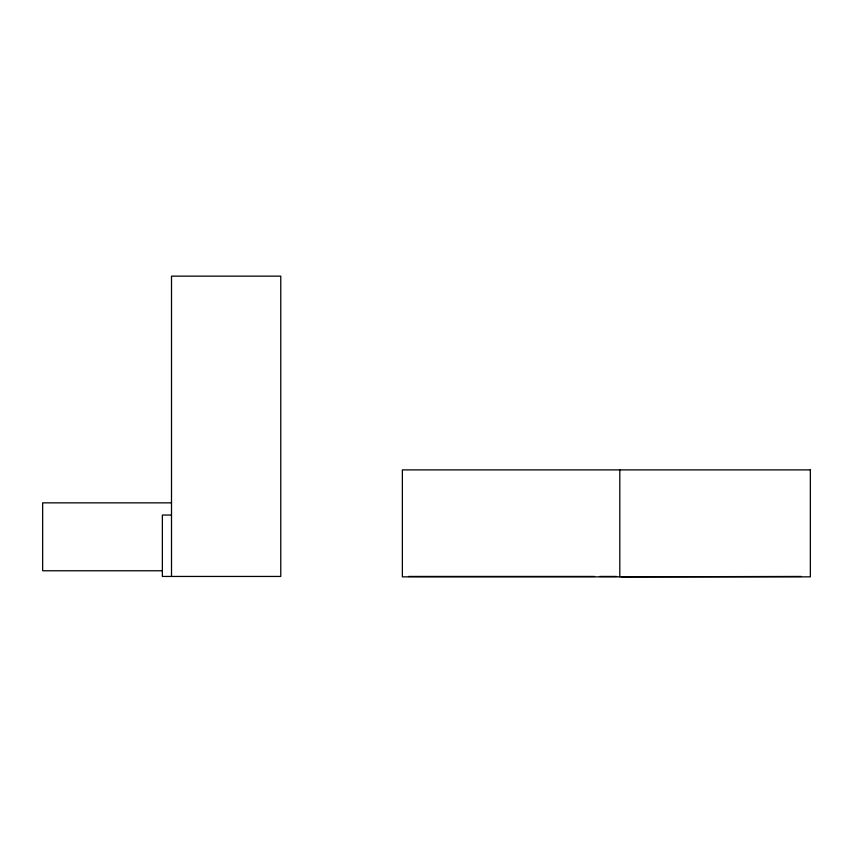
<?xml version="1.0" encoding="UTF-8"?>
<svg xmlns="http://www.w3.org/2000/svg" width="853" height="853" viewBox="0 0 853 853"><rect width="100%" height="100%" fill="white"/><g stroke="black" fill="none" stroke-linecap="round" stroke-linejoin="round"><path stroke-width="1.28" d="M171.506 502.854L42.65 502.854L42.65 570.764L162.209 570.764M171.506 515.041L162.369 515.041L162.369 576.447L280.776 576.447L280.776 276.148L171.506 276.148L171.506 576.447M408.576 576.447L594.552 576.447M599.798 576.447L616.623 576.447M801.33 576.447L621.453 576.852M619.8 469.896L619.8 576.852M810.35 469.896L402.371 469.896L402.371 576.852L810.35 576.852L810.35 469.896"/></g></svg>
